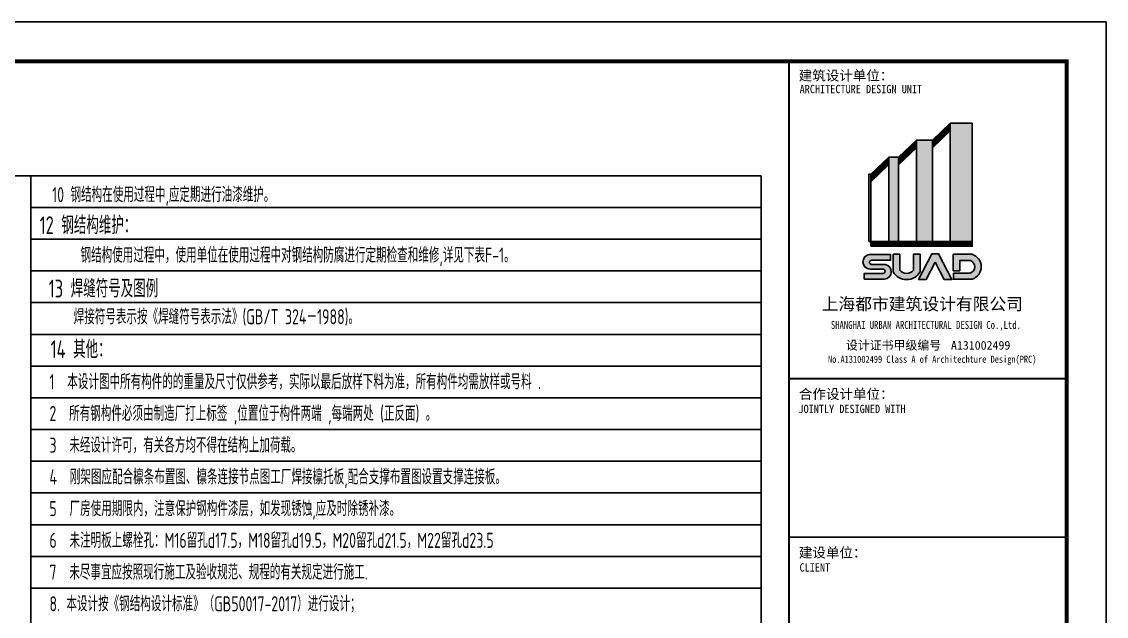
# Model space of a CAD drawing. Extents: x 753177 to 2169292, y -530934 to -273477.
# Drawn here: x 884289 to 911626, y -366873 to -351877 of the extents above; entities that cross this region are included whole.
import ezdxf

# ---------------------------------------------------------------- set-up
doc = ezdxf.new("R2010")
doc.units = 0
doc.header["$LTSCALE"] = 1500
doc.header["$MEASUREMENT"] = 0
for name, color, linetype in [('00-tk', 151, 'Continuous'), ('WELD_TEXT', 7, 'Continuous'), ('分格线', 40, 'Continuous')]:
    doc.layers.add(name, color=color, linetype=linetype)
doc.styles.add('DS6HT', font='simhei.ttf', dxfattribs={"width": 0.8})
doc.styles.add('TSSD_Norm', font='Tssdeng.shx', dxfattribs={"bigfont": 'hztxt.shx'})

# ---------------------------------------------------------------- blocks, each defined once
blk = doc.blocks.new('A$C67844AE1')
at = {"layer": '00-tk'}
h = blk.add_hatch(color=256, dxfattribs=at)
edge = h.paths.add_edge_path()
edge.add_arc((120922.0133486906, 79828.87115818658), 498.0683366664795, 288.7014113640251, 432.3606518511568)
edge.add_line((121072.9402213205, 80303.52171081211), (120365.5722436445, 80303.52171081211))
edge.add_line((120365.5722436445, 80303.52171081211), (120365.5722436445, 79675.49451099802))
edge.add_line((120365.5722436445, 79675.49451099802), (120611.1039363082, 79675.49451099802))
edge.add_line((120611.1039363082, 79675.49451099802), (120611.1039363082, 80066.9161942047))
edge.add_line((120611.1039363082, 80066.9161942047), (121011.5588803928, 80066.9161942047))
edge.add_arc((120921.6856705094, 79827.96719338442), 255.2916348958691, -72.1672284115379, 69.38777632303328, ccw=False)
edge.add_line((120999.8661415813, 79584.9412013779), (120368.4930549905, 79584.9412013779))
edge.add_line((120368.4930549905, 79584.9412013779), (120368.4930549905, 79357.09964438179))
edge.add_line((120368.4930549905, 79357.09964438179), (121081.7121487866, 79357.09964438179))
edge = h.paths.add_edge_path()
edge.add_arc((118601.0604273122, 79929.35185330792), 588.6006660502978, 210.1327751922705, 329.8672248077295)
edge.add_line((119110.1201876382, 79633.87105106935), (119110.1201876382, 80302.62463504379))
edge.add_line((119110.1201876382, 80302.62463504379), (118858.4146023028, 80302.62463504379))
edge.add_line((118858.4146023028, 80302.62463504379), (118858.4146023028, 79705.7640437556))
edge.add_arc((118601.0604273122, 79889.66990959866), 316.3108263664485, 215.5496840958753, 324.4503159041247, ccw=False)
edge.add_line((118343.7062523215, 79705.7640437556), (118343.7062523215, 80302.62463504379))
edge.add_line((118343.7062523215, 80302.62463504379), (118092.0006669861, 80302.62463504379))
edge.add_line((118092.0006669861, 80302.62463504379), (118092.0006669861, 79633.87105106935))
edge = h.paths.add_edge_path()
edge.add_arc((117229.3440274749, 80018.3455161259), 279.5690587620256, 99.4771295859375, 264.930559750698)
edge.add_line((117204.6404590412, 79739.87003727048), (117703.7827515848, 79739.87003727048))
edge.add_arc((117703.7683802763, 79658.86723302712), 81.00280551827346, -89.98983473079062, 89.98983473079062, ccw=False)
edge.add_line((117703.7827515848, 79577.86442878377), (116995.5983391014, 79577.86442878377))
edge.add_line((116995.5983391014, 79577.86442878377), (116995.5983391014, 79360.43693738291))
edge.add_line((116995.5983391014, 79360.43693738291), (117767.7747852107, 79360.43693738291))
edge.add_arc((117743.0712167738, 79638.91241623787), 279.5690587620256, 275.069440249302, 440.5228704140625)
edge.add_line((117789.1033534353, 79914.6657498742), (117275.0690368406, 79914.6657498742))
edge.add_arc((117275.0834081488, 79995.66855411755), 81.00280551827346, 90.01016526920938, 269.98983473079056, ccw=False)
edge.add_line((117275.0690368406, 80076.67135836091), (117993.8797597244, 80076.67135836091))
edge.add_line((117993.8797597244, 80076.67135836091), (117993.8797597244, 80294.09884976165))
edge.add_line((117993.8797597244, 80294.09884976165), (117183.3118908108, 80294.09884976165))
h.paths.add_polyline_path([(119553.1183470361, 80312.96596476599), (119809.1561000127, 80312.96596476599), (120312.083105855, 79349.66917577712), (120017.9355684385, 79349.66917577712), (119681.1372235244, 80007.93167970283), (119344.3388786103, 79349.66917577712), (119050.1913411937, 79349.66917577712)])
for p, q in [((126149.9999999999, 89099.99999999988), (0, 89099.99999999988)), ((126149.9999999999, 0), (126149.9999999999, 89099.99999999988)), ((124649.9999999999, 87599.99999999988), (3750, 87599.99999999988)), ((114149.9999999999, 87599.99999999988), (114149.9999999999, 1500)), ((124649.9999999999, 1500), (124649.9999999999, 87599.99999999988)), ((114149.9999999999, 75599.99999999988), (124649.9999999999, 75599.99999999988)), ((114149.9999999999, 69599.99999999988), (124649.9999999999, 69599.99999999988))]:
    blk.add_line(p, q, dxfattribs=at)
at = {"layer": '00-tk', "color": 7}
for p, q in [((119573.611277352, 84622.71797342505), (120248.1770513383, 85265.61611889978)), ((119573.611277352, 84581.27545783878), (120248.1770513383, 85224.17360331351)), ((119573.611277352, 84539.83294225205), (120248.1770513383, 85182.73108772677)), ((119573.611277352, 84498.39042666578), (120249.2254631481, 85142.28776604286)), ((119573.611277352, 84456.94791107927), (120248.1770513383, 85099.846056554)), ((119573.611277352, 84415.505395493), (120248.1770513383, 85058.40354096773)), ((119573.611277352, 84374.06287990627), (120249.2254631481, 85017.96021928336)), ((119573.611277352, 84332.62036431977), (120249.2254631481, 84976.51770369709)), ((121073.7668797233, 85265.61611889978), (120248.1770513383, 85265.61611889978)), ((120248.1770513383, 85265.61611889978), (120248.1770513383, 80786.47363951919)), ((121073.7668797233, 80782.12432158412), (121073.7668797233, 85265.80553454976)), ((118299.47229892, 83979.9958834739), (118973.8533453046, 84622.71797342505)), ((118299.47229892, 83938.55336788762), (118973.8533453046, 84581.27545783878)), ((118299.47229892, 83897.11085230135), (118973.8533453046, 84539.83294225205)), ((118299.47229892, 83855.66833671485), (118973.8533453046, 84498.39042666578)), ((118973.8533453046, 84622.71797342505), (118973.8533453046, 80786.47363951919)), ((118973.8533453046, 84622.71797342505), (119573.611277352, 84622.71797342505)), ((119573.611277352, 80782.12432158412), (119573.611277352, 84622.71797342459)), ((118299.47229892, 83814.22582112812), (118973.8533453046, 84456.94791107927)), ((118299.47229892, 83772.78330554161), (118973.8533453046, 84415.505395493)), ((118299.47229892, 83731.34078995534), (118975.0864847134, 84375.23812933266)), ((118299.47229892, 83689.89827436907), (118975.0864847134, 84333.79561374616)), ((117248.5053237424, 83336.09854409657), (117924.1195095413, 83979.99588347366)), ((117248.5053237424, 83294.65602850984), (117924.1195095413, 83938.55336788739)), ((117248.5053237424, 83253.21351292334), (117924.1195095413, 83897.11085230112)), ((117248.5053237424, 83211.77099733707), (117924.1195095413, 83855.66833671439)), ((117248.5053237424, 83170.3284817508), (117924.1195095413, 83814.22582112788)), ((117248.5053237424, 83128.88596616453), (117924.1195095413, 83772.78330554161)), ((117249.6671683005, 83088.5507521038), (117925.2813540966, 83732.44809148088)), ((117249.6671683005, 83047.10823651752), (117925.2813540966, 83691.00557589461)), ((118299.47229892, 83979.9958834739), (117924.1195095413, 83979.99588347366)), ((117924.1195095413, 83979.9958834739), (117924.1195095413, 80786.47363951919)), ((118299.47229892, 80786.47363951919), (118299.47229892, 83979.9958834739)), ((117248.5053237424, 83336.09854409657), (117173.5053237424, 83336.09854409657)), ((117173.5053237424, 83336.09854409657), (117173.5053237424, 80786.47363951919)), ((117248.5053237424, 83336.09854409657), (117248.5053237424, 80786.47363951919)), ((117173.5053237424, 80786.47363951919), (117262.877919481, 80786.47363951919)), ((117248.5053237424, 80786.47363951919), (117248.5053237424, 80606.47363951919)), ((117262.877919481, 80786.47363951919), (121073.7668797233, 80786.47363951919)), ((117912.1195095413, 80786.47363951919), (118303.97229892, 80786.47363951919)), ((118976.8533453074, 80786.47363951919), (119576.611277352, 80786.47363951919)), ((120243.6770513383, 80786.47363951919), (121073.7668797233, 80786.47363951919)), ((117248.5053237424, 80756.47363951919), (121073.7668797233, 80756.47363951919)), ((117248.5053237424, 80756.47363951919), (121073.7668797233, 80756.47363951919)), ((117248.5053237424, 80726.47363951919), (121073.7668797233, 80726.47363951919)), ((117248.5053237424, 80696.47363951919), (121073.7668797233, 80696.47363951919)), ((117248.5053237424, 80666.47363951919), (121073.7668797233, 80666.47363951919)), ((117248.5053237424, 80606.47363951919), (121073.7668797233, 80606.47363951919)), ((121073.7668797233, 80576.47363951919), (121073.7668797233, 80771.47363951919))]:
    blk.add_line(p, q, dxfattribs=at)
at = {"layer": '00-tk', "const_width": 150}
blk.add_lwpolyline([(3750, 87599.99999999988), (124649.9999999999, 87599.99999999988), (124649.9999999999, 1500), (3750, 1500)], close=True, dxfattribs=at)
at = {"layer": '00-tk', "const_width": 75}
for points in [[(114149.9999999999, 1500), (114149.9999999999, 87599.99999999988)], [(114149.9999999999, 75599.99999999988), (124649.9999999999, 75599.99999999988)]]:
    blk.add_lwpolyline(points, dxfattribs=at)
at = {"layer": '00-tk', "color": 7}
for points in [[(117183.3118908108, 80294.09884976165), (117993.8797597244, 80294.09884976165), (117993.8797597244, 80076.67135836091), (117275.0690368406, 80076.67135836091)], [(118092.0006669861, 80302.62463504379), (118343.7062523215, 80302.62463504379), (118343.7062523215, 79705.7640437556)], [(118092.0006669861, 80302.62463504379), (118092.0006669861, 79633.87105106935)], [(119110.1201876382, 80302.62463504379), (118858.4146023028, 80302.62463504379), (118858.4146023028, 79705.7640437556)], [(119553.1183470361, 80312.96596476599), (119050.1913411937, 79349.66917577712), (119344.3388786103, 79349.66917577712), (119681.1372235244, 80007.93167970283)], [(119110.1201876382, 80302.62463504379), (119110.1201876382, 79633.87105106935)], [(119553.1183470361, 80312.96596476599), (119809.1561000127, 80312.96596476599), (120312.083105855, 79349.66917577712), (120017.9355684385, 79349.66917577712), (119681.1372235244, 80007.93167970283)], [(120365.5722436445, 79675.49451099802), (120365.5722436445, 80303.52171081211), (121072.9402213205, 80303.52171081211)], [(120365.5722436445, 79675.49451099802), (120611.1039363082, 79675.49451099802), (120611.1039363082, 80066.9161942047), (121011.5588803928, 80066.9161942047)], [(117703.7827515848, 79577.86442878377), (116995.5983391014, 79577.86442878377), (116995.5983391014, 79360.43693738291), (117767.7747852107, 79360.43693738291)], [(117703.7827515848, 79739.87003727048), (117204.6404590412, 79739.87003727048)], [(117275.0690368406, 79914.6657498742), (117789.1033534353, 79914.6657498742)], [(120368.4930549905, 79584.9412013779), (120999.8661415813, 79584.9412013779)], [(120368.4930549905, 79584.9412013779), (120368.4930549905, 79357.09964438179), (121081.7121487866, 79357.09964438179)]]:
    blk.add_lwpolyline(points, dxfattribs=at)
for centre, radius, start, end in [((117229.3440274749, 80018.3455161259), 279.5690587620256, 99.4771295859375, 264.930559750698), ((117275.0834081488, 79995.66855411755), 81.00280551827346, 90.01016526920944, 269.9898347307906), ((120921.6856705094, 79827.96719338442), 255.2916348958691, 287.8327715884621, 69.38777632303335), ((120922.0133486906, 79828.87115818658), 498.0683366664795, 288.7014113640251, 72.36065185115687), ((117703.7683802763, 79658.86723302712), 81.00280551827346, 270.0101652692094, 89.98983473079058), ((117743.0712167738, 79638.91241623787), 279.5690587620256, 275.069440249302, 80.52287041406251), ((118601.0604273122, 79929.35185330792), 588.6006660502978, 210.1327751922705, 329.8672248077295), ((118601.0604273122, 79889.66990959866), 316.3108263664485, 215.5496840958753, 324.4503159041247)]:
    blk.add_arc(centre, radius, start, end, dxfattribs=at)
for points in [[(119573.611277352, 84622.71797342505), (119573.8436462664, 84581.49691814417), (120249.2254631481, 85266.61531280237), (120249.2254631481, 85225.17279721587)], [(119573.611277352, 84539.83294225251), (119573.8436462664, 84498.61188697163), (120249.2254631481, 85183.73028162983), (120249.2254631481, 85142.28776604333)], [(119573.611277352, 84456.94791107927), (119573.8436462664, 84415.72685579839), (120249.2254631481, 85100.84525045706), (120249.2254631481, 85059.40273487032)], [(119574.5407529956, 84374.94872112758), (119574.7731219101, 84333.72766584624), (120250.1549387946, 85018.84606050467), (120250.1549387946, 84977.4035449184)], [(120248.1770513383, 80786.47363951919), (121073.7668797233, 80786.47363951919), (120248.1770513383, 85265.61611889978), (121073.7668797233, 85265.61611889978)], [(118299.47229892, 83979.9958834739), (118299.7046678289, 83938.77482819278), (118975.0864847134, 84623.89322285145), (118975.0864847134, 84582.45070726471)], [(118299.47229892, 83897.11085230135), (118299.7046678289, 83855.88979702047), (118975.0864847134, 84541.0081916789), (118975.0864847134, 84499.56567609264)], [(118973.8533453046, 80786.47363951919), (119573.611277352, 80786.47363951919), (118973.8533453046, 84622.71797342505), (119573.611277352, 84622.71797342459)], [(118299.47229892, 83814.22582112812), (118299.7046678289, 83773.0047658477), (118975.0864847134, 84458.12316050567), (118975.0864847134, 84416.6806449194)], [(118300.4017745637, 83732.22663117619), (118300.6341434725, 83691.00557589531), (118976.0159603626, 84376.12397055351), (118976.0159603626, 84334.68145496724)], [(117248.5053237424, 83336.09854409657), (117248.737692654, 83294.87748881569), (117924.1195095413, 83979.99588347366), (117924.1195095413, 83938.55336788739)], [(117248.9700615684, 83253.65643353411), (117249.2024304772, 83212.43537825323), (117924.5842473618, 83897.55377291143), (117924.5842473618, 83856.11125732516)], [(117249.4347993917, 83171.21432297165), (117249.6671683005, 83129.99326769076), (117925.0489851878, 83815.11166234897), (117925.0489851878, 83773.6691467627)], [(117250.5966439469, 83089.43659332488), (117250.8290128586, 83048.21553804376), (117926.2108297403, 83733.33393270243), (117926.2108297459, 83691.8914171157)], [(117924.1195095413, 80786.47363951919), (118299.47229892, 80786.47363951919), (117924.1195095413, 83979.99588347366), (118299.47229892, 83979.9958834739)], [(117173.5053237424, 80786.47363951919), (117262.877919481, 80786.47363951919), (117173.5053237424, 83336.09854409657), (117248.5053237424, 83336.09854409657)], [(117248.5053237424, 80756.47363951919), (117248.5053237424, 80786.47363951919), (121073.7668797233, 80756.47363951919), (121073.7668797233, 80786.47363951919)], [(117248.5053237424, 80696.47363951919), (117248.5053237424, 80726.47363951919), (121073.7668797233, 80696.47363951919), (121073.7668797233, 80726.47363951919)], [(117248.5053237424, 80636.47363951919), (117248.5053237424, 80666.47363951919), (121073.7668797233, 80636.47363951919), (121073.7668797233, 80666.47363951919)], [(117248.5053237424, 80576.47363951919), (117248.5053237424, 80606.47363951919), (121073.7668797233, 80576.47363951919), (121073.7668797233, 80606.47363951919)]]:
    blk.add_solid(points, dxfattribs=at)
at = {"layer": '00-tk', "style": 'DS6HT'}
for s, p in [('建筑设计单位：', (114519.5816702478, 86877.61938192567)), ('合作设计单位：', (114526.9344124187, 74827.56571619282)), ('建设单位：', (114525.2788191697, 68829.46497988375))]:
    blk.add_text(s, height=375, dxfattribs=at).set_placement(p)
at = {"layer": '00-tk', "style": 'DS6HT', "width": 0.9}
for s, p in [('ARCHITECTURE DESIGN UNIT', (114556.738254561, 86393.86656323727)), ('JOINTLY DESIGNED WITH', (114511.4173264223, 74293.54946359945)), ('CLIENT', (114553.2511278222, 68297.43909885664))]:
    blk.add_text(s, height=315, dxfattribs=at).set_placement(p)
at = {"layer": '00-tk', "color": 7, "style": 'DS6HT'}
for s, height, p in [('上海都市建筑设计有限公司 ', 465, (115388.0022738077, 78187.29890905682)), ('设计证书甲级编号', 330, (116303.8539958576, 76693.48044409847)), ('A131002499', 330, (120277.2756054773, 76692.97882951528))]:
    blk.add_text(s, height=height, dxfattribs=at).set_placement(p)
for s, height, width, p in [('SHANGHAI URBAN ARCHITECTURAL DESIGN Co.,Ltd. ', 300, 0.8, (115737.6592669514, 77479.09370207053)), ('No.A131002499 Class A of Architechture Design(PRC)', 270, 0.78, (115627.7511720796, 76194.96914440289))]:
    blk.add_text(s, height=height, dxfattribs=dict(at, width=width)).set_placement(p)

msp = doc.modelspace()

# ---------------------------------------------------------------- linework, layer by layer
at = {"layer": '分格线', "linetype": 'Continuous'}
for p, q in [((902926.0469278521, -355762.4016692032), (831901.7415134303, -355762.4016692014)), ((884518.046927853, -373362.4016692077), (884518.0469278512, -355762.401669203)), ((884518.0469278549, -374162.4016692077), (884518.046927853, -355762.401669203)), ((902926.0469278521, -373362.4016692059), (902926.0469278521, -355762.4016692035)), ((902926.0469278521, -374162.4016692077), (902926.0469278521, -355762.4016692035)), ((884518.046927853, -356562.4016692077), (902926.0469278521, -356562.4016692077)), ((884518.046927853, -357362.4016692077), (902926.0469278521, -357362.4016692077)), ((884518.046927853, -358162.4016692077), (902926.0469278521, -358162.4016692077)), ((884518.046927853, -358962.4016692077), (902926.0469278521, -358962.4016692077)), ((884518.046927853, -359762.4016692077), (902926.0469278521, -359762.4016692077)), ((884518.046927853, -360562.4016692077), (902926.0469278521, -360562.4016692077)), ((884518.046927853, -361362.4016692077), (902926.0469278521, -361362.4016692077)), ((884518.046927853, -362162.4016692077), (902926.0469278521, -362162.4016692077)), ((884518.046927853, -362962.4016692077), (902926.0469278521, -362962.4016692077)), ((884518.046927853, -363762.4016692077), (902926.0469278521, -363762.4016692077)), ((884518.046927853, -364562.4016692077), (902926.0469278521, -364562.4016692077)), ((884518.046927853, -365362.4016692077), (902926.0469278521, -365362.4016692077)), ((884518.046927853, -366162.4016692077), (902926.0469278521, -366162.4016692077))]:
    msp.add_line(p, q, dxfattribs=at)

# ---------------------------------------------------------------- block references
at = {"layer": 'WELD_TEXT', "linetype": 'ByBlock', "xscale": 0.6666666666278616, "yscale": 0.6666666666278616, "zscale": 0.6666666666278616}
msp.add_blockref('A$C67844AE1', (827526.0469273862, -411276.6757905534), dxfattribs=at)

# ---------------------------------------------------------------- texts
at = {"style": 'TSSD_Norm', "width": 0.7}
for s, p in [('10 钢结构在使用过程中,应定期进行油漆维护。', (885056.5689275418, -356428.9798245094)), (' 焊接符号表示按《焊缝符号表示法》(GB/T 324－1988)。', (885437.1063851402, -359507.8532438965)), ('1  本设计图中所有构件的的重量及尺寸仅供参考，实际以最后放样下料为准，所有构件均需放样或号料 .', (884988.2928758101, -361147.1614780982)), ('2  所有钢构件必须由制造厂打上标签 ,位置位于构件两端 ,每端两处 (正反面) 。', (884988.2928758101, -361947.1614780982)), ('3  未经设计许可，有关各方均不得在结构上加荷载。', (884988.2928758101, -362747.1614780982)), ('4  刚架图应配合檩条布置图、檩条连接节点图工厂焊接檩托板,配合支撑布置图设置支撑连接板。', (884988.2928758101, -363547.1614780982)), ('5  厂房使用期限内，注意保护钢构件漆层，如发现锈蚀,应及时除锈补漆。', (884988.2928758101, -364347.1614780982)), ('6  未注明板上螺栓孔：M16留孔d17.5，M18留孔d19.5，M20留孔d21.5，M22留孔d23.5', (884988.2928758101, -365147.1614780982)), ('7  未尽事宜应按照现行施工及验收规范、规程的有关规定进行施工.', (884988.2928758101, -365947.1614780982)), ('8. 本设计按《钢结构设计标准》（GB50017-2017）进行设计；', (884988.2928758101, -366747.1614780982))]:
    msp.add_text(s, height=380.0000000000017, dxfattribs=at).set_placement(p)
at = {"color": 241, "style": 'TSSD_Norm', "width": 0.7}
for s, p in [('12 钢结构维护：', (884741.6838948359, -357235.1482330399)), ('13 焊缝符号及图例', (884971.6882442222, -358832.6583616806)), ('14 其他：', (885018.6849035793, -360363.1913256233))]:
    msp.add_text(s, height=450.000000000002, dxfattribs=at).set_placement(p)
at = {"color": 1, "style": 'TSSD_Norm', "width": 0.7}
msp.add_text('钢结构使用过程中，使用单位在使用过程中对钢结构防腐进行定期检查和维修,详见下表F-1。', height=380.0000000000017, dxfattribs=at).set_placement((885772.2950162557, -357954.3738629438))

doc.saveas('drawing.dxf')
